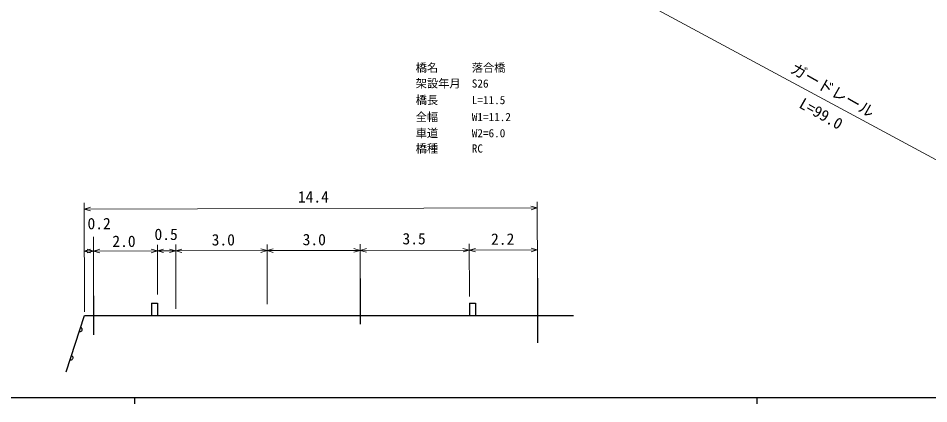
# Model space of a CAD drawing. Units: millimetres, scale not verified. Extents: x 40000 to 680000, y 20000 to 380000.
# Drawn here: x 149346 to 295619, y 204000 to 265960 of the extents above; entities that cross this region are included whole.
import ezdxf
from ezdxf.enums import TextEntityAlignment as Align

# ---------------------------------------------------------------- set-up
doc = ezdxf.new("R2010")
doc.units = ezdxf.units.MM
doc.header["$LTSCALE"] = 1000
for name, color, linetype, lineweight in [('M-BGD', 7, 'Continuous', 25), ('M-STR-HTXT', 7, 'Continuous', 13), ('M-TTL-BAND', 7, 'Continuous', 25)]:
    doc.layers.add(name, color=color, linetype=linetype, lineweight=lineweight)
doc.styles.add('ＭＳ ゴシック', font='')
doc.styles.get('ＭＳ ゴシック').set_extended_font_data('MS Gothic')

msp = doc.modelspace()

# ---------------------------------------------------------------- linework, layer by layer
at = {"layer": 'M-BGD'}
for p, q in [((204281, 224112), (204281, 216797)), ((232746, 224181), (232746, 213817)), ((161465, 221360), (161465, 215085)), ((170735, 220157), (170735, 218188)), ((170735, 220157), (171726, 220157)), ((171726, 220157), (171726, 218188)), ((221814, 220157), (221814, 218188)), ((221814, 220157), (222788, 220157)), ((222788, 220157), (222788, 218188)), ((157041, 209125), (159980, 218188)), ((159980, 218188), (238525, 218188))]:
    msp.add_line(p, q, dxfattribs=at)
for points in [[(159369, 216303), (159446, 216244), (159506, 216175), (159566, 216075), (159584, 215977), (159582, 215879), (159544, 215761), (159488, 215680), (159415, 215611), (159308, 215564), (159219, 215542), (159122, 215542)], [(157899, 211771), (157977, 211713), (158036, 211643), (158096, 211543), (158115, 211445), (158112, 211347), (158074, 211229), (158018, 211148), (157946, 211079), (157838, 211032), (157749, 211011), (157652, 211011)]]:
    msp.add_lwpolyline(points, dxfattribs=at)
at = {"layer": 'M-STR-HTXT'}
for p, q in [((242474, 272540), (322980, 229064)), ((159979, 218773), (159936, 236301)), ((232716, 236479), (232746, 224181)), ((159938, 235301), (232718, 235479)), ((161442, 230808), (161465, 221360)), ((204268, 229650), (204281, 224112)), ((221793, 229693), (221814, 221215)), ((159955, 228542), (171709, 228570)), ((171707, 229570), (171726, 221572)), ((171709, 228570), (174645, 228577)), ((174643, 229577), (174668, 219268)), ((174645, 228577), (189324, 228613)), ((189321, 229613), (189345, 219995)), ((189324, 228613), (204270, 228650)), ((204270, 228650), (221796, 228693)), ((221796, 228693), (232735, 228719))]:
    msp.add_line(p, q, dxfattribs=at)
for points in [[(160939, 235016), (159938, 235301), (160938, 235589)], [(231718, 235764), (232718, 235479), (231719, 235192)], [(160956, 228257), (159955, 228542), (160954, 228829)], [(160447, 228830), (161448, 228545), (160448, 228258)], [(162448, 228260), (161448, 228545), (162447, 228833)], [(170708, 228855), (171709, 228570), (170710, 228283)], [(172710, 228285), (171709, 228570), (172708, 228858)], [(173644, 228863), (174645, 228577), (173646, 228290)], [(175646, 228292), (174645, 228577), (175644, 228865)], [(188323, 228898), (189324, 228613), (188324, 228326)], [(190324, 228328), (189324, 228613), (190323, 228901)], [(203269, 228935), (204270, 228650), (203271, 228362)], [(205271, 228365), (204270, 228650), (205269, 228937)], [(220795, 228978), (221796, 228693), (220797, 228405)], [(222797, 228408), (221796, 228693), (222795, 228980)], [(231734, 229005), (232735, 228719), (231736, 228432)]]:
    msp.add_lwpolyline(points, dxfattribs=at)
at = {"layer": 'M-TTL-BAND'}
for p, q in [((40000, 205000), (579000, 205000)), ((168000, 205000), (168000, 204000)), ((268000, 205000), (268000, 204000))]:
    msp.add_line(p, q, dxfattribs=at)

# ---------------------------------------------------------------- texts
at = {"layer": 'M-STR-HTXT', "style": 'ＭＳ ゴシック'}
for s, p in [('橋名\u3000\u3000\u3000落合橋', (213202, 256941)), ('架設年月\u3000S26', (213202, 254411)), ('橋長\u3000\u3000\u3000L=11.5', (213202, 251752)), ('全幅\u3000\u3000\u3000W1=11.2', (213202, 249027)), ('車道\u3000\u3000\u3000W2=6.0', (213202, 246433)), ('橋種\u3000\u3000\u3000RC', (213202, 243968))]:
    msp.add_text(s, height=1320, dxfattribs=at).set_placement(p, align=Align.BOTTOM_LEFT)
for s, rotation, p in [('ガードレール', 330.4, (272950, 256826)), ('L=99.0', 330.4, (274354, 251199)), ('14.4', 0.1, (194265, 235783)), ('0.2', 0.1, (160477, 231489)), ('0.5', 0.1, (171238, 229768)), ('3.0', 0.1, (180421, 228888)), ('3.0', 0.1, (195033, 228924)), ('3.5', 0.1, (211069, 229064)), ('2.2', 0.1, (225302, 228999)), ('2.0', 0.1, (164468, 228648))]:
    msp.add_text(s, height=1833, rotation=rotation, dxfattribs=at).set_placement(p, align=Align.BOTTOM_LEFT)

doc.saveas('drawing.dxf')
